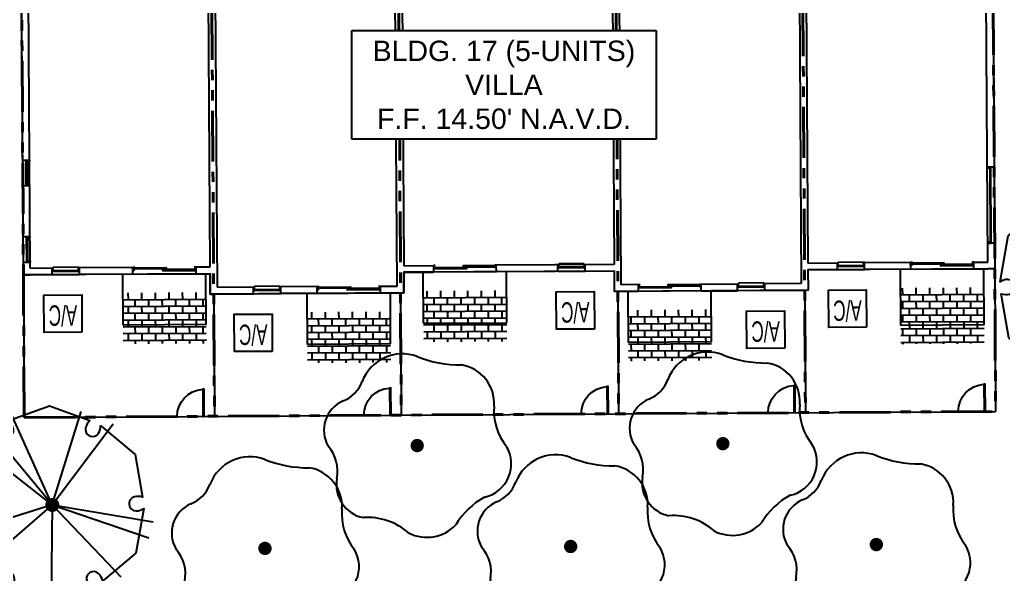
# Model space of a CAD drawing. Header units: feet. Extents: x 919634 to 928945, y 707022 to 708026.
# Drawn here: x 920249.7 to 920346.2, y 707173 to 707227.4 of the extents above; entities that cross this region are included whole.
import ezdxf

# ---------------------------------------------------------------- set-up
doc = ezdxf.new("R2010")
doc.units = ezdxf.units.FT
doc.header["$LTSCALE"] = 20
doc.header["$MEASUREMENT"] = 0
doc.linetypes.add('Site Plan$0$PHANTOM2', pattern=[1.25, 0.625, -0.125, 0.125, -0.125, 0.125, -0.125])
for name, color, linetype in [('-u-site-xref', 7, 'Continuous'), ('LK-TREE-013M', 6, 'Continuous'), ('LK-TREE-025M', 2, 'Continuous'), ('LK-TREE-035M', 123, 'Continuous'), ('LK-TREE-050M', 2, 'Continuous'), ('LK-TREE-TRNK', 32, 'Continuous'), ('LP-TREE', 15, 'Continuous'), ('Site Plan$0$-u-site-bldg ID', 7, 'Continuous'), ('Site Plan$0$-u-site-bldg_interior', 252, 'Continuous'), ('Site Plan$0$-u-site-fence', 4, 'Site Plan$0$FENCELINE1'), ('Site Plan$0$A-DOOR-EXT_WINDOWS', 253, 'Continuous'), ('Site Plan$0$A-HVAC-EXT', 253, 'Continuous'), ('Site Plan$0$SP-LOT PAVERS', 254, 'Continuous')]:
    doc.layers.add(name, color=color, linetype=linetype)
for name, color, linetype, lineweight in [('Site Plan$0$SP-LOT LINES', 252, 'Site Plan$0$PHANTOM2', 40), ('Site Plan$0$SP-SIDEWALK', 2, 'Continuous', 25), ('SP-BUILDING-FOOTPRINT', 1, 'Continuous', 25)]:
    doc.layers.add(name, color=color, linetype=linetype, lineweight=lineweight)
doc.layers.get('-u-site-xref').off()
doc.styles.add('Site Plan$0$ARIAL', font='arial.ttf')
doc.linetypes.add('Site Plan$0$FENCELINE1', pattern='A,0.25,-0.1,[133,ltypeshp.shx,S=0.1,R=0,X=-0.1,Y=0],-0.1,1', length=1.45)
pattern_1 = [(180.3586381331031, (920344.3090069278, 707202.0728001328), (0.004172916914429321, -0.6666536066120625), []), (270.3586381331032, (920344.3090069278, 707202.0728001328), (0.6708265235264912, -0.6624806896976327), [0.6666666666666669, -0.6666666666666669])]

# ---------------------------------------------------------------- blocks, each defined once
blk = doc.blocks.new('Site Plan$0$A$C05C92244')
at = {"layer": 'Site Plan$0$A-DOOR-EXT_WINDOWS'}
blk.add_lwpolyline([(32.00389335552609, 32.04769828175449), (32.00389335552609, 0.04381521808500111), (30.40369920234298, 0.04381521808500111), (30.40369920234298, 32.04769828175449)], close=True, dxfattribs=at)
blk.add_arc((32.07979910527501, 32.07980389018303), 32.07980487913881, 180.0573418751565, 267.0050566959838, dxfattribs=at)
blk = doc.blocks.new('Site Plan')
at = {"layer": 'Site Plan$0$SP-LOT PAVERS', "extrusion": (-1.012727550993414e-05, 0.001616752370592864, 0.9999986930037512)}
h = blk.add_hatch(dxfattribs=at)
h.set_pattern_fill('AR-B816', color=256, scale=0.08333333333333336, angle=-179.6413618668968)
h.set_pattern_definition(pattern_1)
h.paths.add_polyline_path([(920259.8419524663, 707196.5439782983), (920268.0084587513, 707196.5950971955), (920267.9771618788, 707201.594998534), (920259.8106552144, 707201.543880423)])
h = blk.add_hatch(dxfattribs=at)
h.set_pattern_fill('AR-B816', color=256, scale=0.08333333333333336, angle=-179.6413618668968)
h.set_pattern_definition(pattern_1)
h.paths.add_polyline_path([(920289.3413773144, 707196.728639751), (920297.5078771512, 707196.7797466451), (920297.4765871809, 707201.7796501209), (920289.3100804999, 707201.728531889)])
h = blk.add_hatch(dxfattribs=at)
h.set_pattern_fill('AR-B816', color=256, scale=0.08333333333333336, angle=-179.6413618668968)
h.set_pattern_definition(pattern_1)
h.paths.add_polyline_path([(920336.1769272325, 707196.5217977978), (920344.3434329656, 707196.572916585), (920344.3090069278, 707202.0728001328), (920336.1425002571, 707202.0216802624)])
h = blk.add_hatch(dxfattribs=at)
h.set_pattern_fill('AR-B816', color=256, scale=0.08333333333333336, angle=-179.6413618668968)
h.set_pattern_definition(pattern_1)
h.paths.add_polyline_path([(920277.9374502552, 707194.6572079748), (920286.1039565399, 707194.708326872), (920286.0726596939, 707199.7082239767), (920277.9061530199, 707199.6571074134)])
h = blk.add_hatch(dxfattribs=at)
h.set_pattern_fill('AR-B816', color=256, scale=0.08333333333333336, angle=-179.6413618668968)
h.set_pattern_definition(pattern_1)
h.paths.add_polyline_path([(920309.4368402997, 707194.8543783432), (920317.6033465846, 707194.9054972406), (920317.5720497284, 707199.905396014), (920309.4055430541, 707199.8542794512)])
at = {"layer": 'Site Plan$0$-u-site-bldg_interior', "extrusion": (-1.012727550993415e-05, 0.001616752370592864, 0.9999986930037513)}
for p, q in [((920268.3896936193, 707203.1736514413, 0.1134405822336106), (920268.1205411886, 707246.1727518478, 0.04391886807261804)), ((920345.1200808947, 707246.4880642147, 0.0441888819616559), (920345.3923630144, 707202.9889727558, 0.1145189905935107)), ((920326.795454584, 707245.0400038189, 0.04634446131728723), (920327.0552179763, 707203.5408720626, 0.1134409993523815)), ((920250.0608934441, 707202.3922436517, 0.1145183057292992), (920249.8079110183, 707242.80806568, 0.04917328222720559)), ((920250.7233729383, 707203.0630691743, 0.1134404546790688), (920250.4829092297, 707241.4789331688, 0.05132899907581252)), ((920287.1488609172, 707241.7084268152, 0.05132929087392184), (920287.3893245223, 707203.2925793915, 0.113440719685036)), ((920307.8151227233, 707241.8377870705, 0.05132944030161404), (920308.0555863283, 707203.4219396467, 0.1134408691131047)), ((920268.8409209359, 707237.5937533717, 0.05779629781796854), (920269.0688658039, 707201.1778672314, 0.1166741534761276)), ((920286.7351863774, 707201.2884477617, 0.1166742838375701), (920286.5072414199, 707237.7043355249, 0.05779642555470435)), ((920308.7347625549, 707201.4261538845, 0.1166744429063871), (920308.5068177561, 707237.8420416489, 0.05779658462314607)), ((920326.1731382402, 707237.9526238021, 0.05779671235969366), (920326.4010831082, 707201.5367376617, 0.1166745680180409)), ((920344.721538546, 707203.6514525925, 0.1134411297142005), (920344.5201955583, 707235.8174787124, 0.06143452370386071)), ((920249.9904681853, 707213.6428296526, 0.09632815715127045), (920250.6571146179, 707213.6470025192, 0.09632816197147277)), ((920250.3397232047, 707211.1449701024, 0.1003701197851717), (920250.3240748072, 707213.6449178599, 0.09632815956342079)), ((920345.3298684963, 707212.9717860663, 0.0983792350252481), (920344.6632220637, 707212.9676131997, 0.09837923020504576)), ((920345.0429863128, 707205.5051216789, 0.1104480928128859), (920344.9962618743, 707212.969697859, 0.09837923261309776)), ((920250.0061075037, 707211.1431861952, 0.100369625302585), (920250.6727628885, 707211.1470547608, 0.1003701221932227)), ((920250.0374188136, 707206.142985023, 0.10845404006577), (920250.7040652463, 707206.1471578896, 0.1084540448859723)), ((920250.3866738331, 707203.6451254727, 0.1124960026996712), (920250.3710254356, 707206.1450732303, 0.1084540424779203)), ((920345.3765982038, 707205.5075142761, 0.1104476031547037), (920344.709946629, 707205.5030370204, 0.1104480904048348)), ((920250.053058132, 707203.6433415655, 0.1124955082170846), (920250.7197135169, 707203.6472101313, 0.1124960051077223)), ((920290.3887441253, 707203.3946890846, 0.1133060093692901), (920290.3913774607, 707202.9739942256, 0.1139861963373993)), ((920296.3886265852, 707203.4322452878, 0.1133060527515779), (920296.3912599203, 707203.0115504287, 0.1139862397198754)), ((920308.0555863283, 707203.4219396467, 0.1134408691131047), (920296.4724798992, 707203.34943531, 0.1134407853611877)), ((920296.4766528049, 707202.6827825744, 0.114518641420635), (920296.4724798992, 707203.34943531, 0.1134407853611877)), ((920302.5181972962, 707202.720598405, 0.1145193224838039), (920302.514024389, 707203.3872513404, 0.1134414661011856)), ((920305.0967855013, 707203.4867529471, 0.1133067527998843), (920302.5968344765, 707203.4711045291, 0.1133067347241193)), ((920302.5994678115, 707203.0504096701, 0.1139869216920403), (920302.5968344763, 707203.4711045462, 0.113306734696263)), ((920305.0994188368, 707203.0660580881, 0.1139869397679936), (920305.0967855016, 707203.486752942, 0.1133067528081659)), ((920305.1848117417, 707202.7372870254, 0.1145193466562415), (920305.1806388124, 707203.4039435015, 0.1134414845491476)), ((920327.0552179763, 707203.5408720626, 0.1134409993523815), (920329.9442198393, 707203.5589552723, 0.113441656509024)), ((920329.9483927498, 707202.8923018607, 0.1145195136616439), (920329.9442198437, 707203.558954596, 0.1134416576023849)), ((920330.0270299314, 707203.6428078018, 0.1133069261976505), (920332.6103126571, 707203.6589778337, 0.1133069448763243)), ((920330.0296632665, 707203.2221129426, 0.1139871131661362), (920330.0270299314, 707203.6428078018, 0.1133069261976505)), ((920332.5296142913, 707203.2377613604, 0.1139871312424664), (920332.5269809563, 707203.6584562197, 0.1133069442737925)), ((920337.1383537814, 707203.6039863923, 0.1134410738045644), (920332.6108342703, 707203.5756462415, 0.1134416768839669)), ((920332.6150071765, 707202.9089935063, 0.1145195329430378), (920332.6108342703, 707203.5756462415, 0.1134416768839669)), ((920337.1425266875, 707202.9373336567, 0.1145189298640117), (920337.1383537814, 707203.6039863923, 0.1134410738045644)), ((920337.2211638687, 707203.687839598, 0.11330634239983), (920337.2237972039, 707203.2671447386, 0.1139865293686921)), ((920343.2210463285, 707203.7253958011, 0.1133063857821179), (920343.2236796636, 707203.3047009417, 0.11398657275098)), ((920343.3048996467, 707203.6425851558, 0.1134411194711604), (920344.721538546, 707203.6514525925, 0.1134411297142005)), ((920343.3048996431, 707203.642585823, 0.1134411183924805), (920343.3090725488, 707202.9759330878, 0.1145189744513631)), ((920250.0608934441, 707202.3922436517, 0.1145183057292992), (920250.7275458702, 707202.3964165557, 0.1145183105495449)), ((920250.7233729383, 707203.0630691743, 0.1134404546790688), (920252.8899910487, 707203.0766312153, 0.1134404701559186)), ((920252.8941639548, 707202.4099784796, 0.1145183262155541), (920250.7275458702, 707202.3964165557, 0.1145183105495449)), ((920252.8941639548, 707202.4099784796, 0.1145183262155541), (920252.8899910487, 707203.0766312153, 0.1134404701559186)), ((920252.8921027709, 707202.7392679477, 0.1139859251173263), (920252.975434471, 707202.7397895618, 0.1139859257194816)), ((920252.8941639548, 707202.4099784796, 0.1145183262155541), (920255.5607783819, 707202.4266701256, 0.1145183454963827)), ((920252.9728011363, 707203.1604844207, 0.1133057387515606), (920255.4727521617, 707203.1761328386, 0.1133057568277021)), ((920252.975434471, 707202.7397895618, 0.1139859257194816), (920252.9728011363, 707203.1604844207, 0.1133057387515606)), ((920252.9748549886, 707202.8323662776, 0.1138362460306654), (920255.4748060137, 707202.8480146956, 0.1138362641066187)), ((920252.975434471, 707202.7397895618, 0.1139859257194816), (920255.4753854967, 707202.7554379797, 0.1139859437956231)), ((920255.4753854967, 707202.7554379797, 0.1139859437956231), (920255.4727521617, 707203.1761328386, 0.1133057568277021)), ((920255.4753854967, 707202.7554379797, 0.1139859437956231), (920255.5587171979, 707202.7559595937, 0.1139859443981549)), ((920260.8065087511, 707203.1261845768, 0.1134405273968189), (920255.5566054756, 707203.0933228611, 0.1134404894369354)), ((920255.560778383, 707202.4266698909, 0.1145183458758311), (920255.5566054756, 707203.0933228611, 0.1134404894369354)), ((920260.810681657, 707202.4595318416, 0.1145183834558897), (920260.8065087511, 707203.1261845768, 0.1134405273968189)), ((920260.808620473, 707202.7888213099, 0.1139859823572855), (920260.8919521738, 707202.7893429237, 0.1139859829600055)), ((920260.810681657, 707202.4595318416, 0.1145183834558897), (920266.9772275185, 707202.4981312725, 0.1145184280432411)), ((920260.810681657, 707202.4595318416, 0.1145183834558897), (920266.9772275185, 707202.4981312725, 0.1145184280432411)), ((920260.8893188385, 707203.2100377828, 0.113305795991708), (920260.8919521738, 707202.7893429237, 0.1139859829600055)), ((920266.8892012984, 707203.2475939859, 0.1133058393741841), (920266.8918346338, 707202.8268991269, 0.1139860263422933)), ((920266.8918346338, 707202.8268991269, 0.1139860263422933), (920266.9751663345, 707202.8274207406, 0.1139860269450133)), ((920266.9730546164, 707203.1647833408, 0.1134405730626619), (920268.3896936193, 707203.1736514413, 0.1134405822336106)), ((920266.9730546125, 707203.1647840078, 0.1134405719841703), (920266.9772275185, 707202.4981312725, 0.1145184280432411)), ((920266.9772275224, 707202.4981306049, 0.1145184291226738), (920268.39386642, 707202.506998659, 0.1145184383675916)), ((920268.39386642, 707202.506998659, 0.1145184383675916), (920268.4063851411, 707200.5070399613, 0.117752007340027)), ((920287.3893245223, 707203.2925793915, 0.113440719685036), (920290.3059340377, 707203.3108358791, 0.1134407407736481)), ((920287.3934974282, 707202.625926656, 0.1145185757446715), (920290.3101069435, 707202.6441831435, 0.1145185968332836)), ((920287.4060182397, 707200.6259640879, 0.1177521509955244), (920287.3957373893, 707202.6259406769, 0.1145185757608676)), ((920290.3059340377, 707203.3108358791, 0.1134407407736481), (920290.3101069435, 707202.6441831435, 0.1145185968332836)), ((920290.3913774607, 707202.9739942256, 0.1139861963373993), (920290.3080457592, 707202.9734726116, 0.1139861957350558)), ((920296.4766528049, 707202.6827825744, 0.114518641420635), (920290.3101069435, 707202.6441831435, 0.1145185968332836)), ((920296.4766528049, 707202.6827825744, 0.114518641420635), (920290.3101069435, 707202.6441831435, 0.1145185968332836)), ((920296.4745916211, 707203.0120720426, 0.1139862403224072), (920296.3912599203, 707203.0115504287, 0.1139862397198754)), ((920308.0597592343, 707202.7552869112, 0.1145187251725519), (920296.4766528049, 707202.6827825744, 0.114518641420635)), ((920302.5994678115, 707203.0504096701, 0.1139869216920403), (920302.516136111, 707203.0498880562, 0.1139869210895086)), ((920305.184811722, 707202.7372902338, 0.1145193414689413), (920302.5181972946, 707202.720598588, 0.1145193221879246)), ((920305.0988393539, 707203.158634804, 0.1138372600789891), (920302.5988883284, 707203.142986386, 0.1138372420030359)), ((920305.0994188368, 707203.0660580881, 0.1139869397679936), (920302.5994678115, 707203.0504096701, 0.1139869216920403)), ((920305.182750538, 707203.0665797024, 0.1139869403699607), (920305.0994188368, 707203.0660580881, 0.1139869397679936)), ((920308.0722768869, 707200.7553282067, 0.1177522941451678), (920308.0597581657, 707202.7552869045, 0.1145187251725442)), ((920327.0593909156, 707202.8742140264, 0.114518863981979), (920327.0719096552, 707200.8742523312, 0.1177524378006628)), ((920329.9463315653, 707203.2215913289, 0.1139871125634162), (920330.0296632665, 707203.2221129426, 0.1139871131661362)), ((920329.9483927498, 707202.8923018607, 0.1145195136616439), (920332.6150071765, 707202.9089935063, 0.1145195329430378)), ((920330.0290837833, 707203.3146896586, 0.1138374334769435), (920332.5290348082, 707203.3303380767, 0.1138374515527091)), ((920330.0296632665, 707203.2221129426, 0.1139871131661362), (920332.5296142913, 707203.2377613604, 0.1139871312424664)), ((920332.5296142913, 707203.2377613604, 0.1139871312424664), (920332.6129459923, 707203.2382829747, 0.1139871318444335)), ((920337.1425266875, 707202.9373336567, 0.1145189298640117), (920332.6150071765, 707202.9089935063, 0.1145195329430378)), ((920337.1404655032, 707203.2666231246, 0.1139865287661604), (920337.2237972039, 707203.2671447386, 0.1139865293686921)), ((920337.1425266875, 707202.9373336567, 0.1145189298640117), (920343.3090725488, 707202.9759330878, 0.1145189744513631)), ((920337.1425266875, 707202.9373336567, 0.1145189298640117), (920343.3090725488, 707202.9759330878, 0.1145189744513631)), ((920343.2236796636, 707203.3047009417, 0.11398657275098), (920343.3070113645, 707203.305222556, 0.1139865733529471)), ((920343.309072553, 707202.9759324205, 0.1145189755302312), (920344.7257114687, 707202.9847998575, 0.1145189857730832)), ((920345.3923630144, 707202.9889727558, 0.1145189905935107), (920344.7257114687, 707202.9847998575, 0.1145189857730832)), ((920310.4013965587, 707201.4365861631, 0.1166744549570225), (920308.7347625549, 707201.4261538845, 0.1166744429063871)), ((920310.4013965587, 707201.4365861631, 0.1166744549570225), (920310.4055694649, 707200.7699334279, 0.1177523110159051)), ((920310.4842066446, 707201.5204396961, 0.1165397230230178), (920310.4868399777, 707201.0997451767, 0.1172199094420939)), ((920316.4840891018, 707201.557996239, 0.1165397658560843), (920316.4867224374, 707201.1373013799, 0.1172199528243818)), ((920316.567942416, 707201.4751862613, 0.1166744984655058), (920320.1512017119, 707201.4976156363, 0.1166745243745327)), ((920316.5721153221, 707200.8085335088, 0.117752354552433), (920316.567942416, 707201.4751862613, 0.1166744984655058)), ((920320.1553746192, 707200.8309627001, 0.1177523807584685), (920320.1512017119, 707201.4976156363, 0.1166745243745327)), ((920322.733962824, 707201.5971172431, 0.1165398110732314), (920320.2340117996, 707201.5814688251, 0.1165397929972781)), ((920320.2366451345, 707201.1607739658, 0.117219979965952), (920320.2340117991, 707201.581468842, 0.1165397929699864)), ((920322.7365961596, 707201.176422384, 0.1172199980415289), (920322.7339628242, 707201.597117238, 0.116539811081513)), ((920326.4010831082, 707201.5367376617, 0.1166745680180409), (920322.8178161351, 707201.5143077972, 0.1166745428228711)), ((920322.8219890648, 707200.8476513211, 0.1177524049301533), (920322.8178161351, 707201.5143077972, 0.1166745428228711)), ((920268.4063851411, 707200.5070399613, 0.117752007340027), (920268.7397141323, 707200.5091264308, 0.1177520097499817)), ((920268.7397141323, 707200.5091264308, 0.1177520097499817), (920272.6562978977, 707200.5336434289, 0.117752036158137)), ((920269.0688658039, 707201.1778672314, 0.1166741534761276), (920272.6521251025, 707201.2002961651, 0.1166741800986905)), ((920272.6562980319, 707200.533639689, 0.1177520422059727), (920272.6521251025, 707201.2002961651, 0.1166741800986905)), ((920272.6542368274, 707200.8629323659, 0.11721963591988), (920272.7375685285, 707200.8634539795, 0.1172196365227882)), ((920272.6562980121, 707200.5336428977, 0.1177520370181078), (920275.3229124384, 707200.5503345437, 0.1177520562989364)), ((920272.7349351933, 707201.2841488388, 0.1165394495541143), (920275.2348862184, 707201.2997972568, 0.1165394676300676)), ((920272.7375685285, 707200.8634539795, 0.1172196365227882), (920272.7349351936, 707201.2841488336, 0.1165394495625841)), ((920272.7369890453, 707200.9560306957, 0.1170699568332191), (920275.2369400703, 707200.9716791137, 0.1170699749091724)), ((920272.7375685285, 707200.8634539795, 0.1172196365227882), (920275.2375195533, 707200.8791023975, 0.1172196545987415)), ((920275.2375195533, 707200.8791023975, 0.1172196545987415), (920275.2348862182, 707201.2997972736, 0.1165394676029641)), ((920275.2375195533, 707200.8791023975, 0.1172196545987415), (920275.3208512544, 707200.8796240118, 0.1172196552007086)), ((920278.9020065082, 707201.2394167191, 0.1166742261212798), (920275.3187395324, 707201.2169872955, 0.1166742002129503)), ((920275.3229124396, 707200.5503343601, 0.1177520565957569), (920275.3187395324, 707201.2169872955, 0.1166742002129503)), ((920278.9061794139, 707200.5727639666, 0.1177520822080187), (920275.3229124396, 707200.5503343601, 0.1177520565957569)), ((920278.9061794139, 707200.5727639666, 0.1177520822080187), (920278.9020065082, 707201.2394167191, 0.1166742261212798)), ((920278.9041182296, 707200.9020534516, 0.1172196810824993), (920278.9874499307, 707200.9025750657, 0.1172196816848428)), ((920278.9061794142, 707200.5727639835, 0.1177520821807271), (920285.0727252752, 707200.6113634149, 0.1177521267675138)), ((920278.9061794142, 707200.5727639835, 0.1177520821807271), (920285.0727252752, 707200.6113634149, 0.1177521267675138)), ((920278.9848165956, 707201.3232699247, 0.1165394947167336), (920278.9874499307, 707200.9025750657, 0.1172196816848428)), ((920284.9846990575, 707201.3608257883, 0.1165395386480546), (920284.9873323905, 707200.9401312687, 0.1172197250673189)), ((920284.9873323905, 707200.9401312687, 0.1172197250673189), (920285.0706640914, 707200.9406528827, 0.1172197256698507)), ((920285.0685523734, 707201.2780154829, 0.1166742717873111), (920286.7351863774, 707201.2884477617, 0.1166742838375701)), ((920285.0685523734, 707201.2780154829, 0.1166742717873111), (920285.0727252795, 707200.6113627476, 0.1177521278463819)), ((920285.0727252795, 707200.6113627476, 0.1177521278463819), (920287.0726860992, 707200.623881482, 0.1177521423071445)), ((920287.0726914363, 707200.6238776321, 0.1177521485855854), (920287.4060182397, 707200.6259640879, 0.1177521509955244)), ((920308.4056036731, 707200.7574146619, 0.1177522965558594), (920308.0722768697, 707200.7553282066, 0.1177522941451677)), ((920310.4055694649, 707200.7699334279, 0.1177523110159051), (920308.4056086448, 707200.7574146934, 0.1177522965553307)), ((920310.4868399777, 707201.0997451767, 0.1172199094420939), (920310.4035082762, 707201.0992235625, 0.1172199088401268)), ((920316.572115322, 707200.8085335256, 0.1177523545253295), (920310.4055694604, 707200.7699340947, 0.1177523099377899)), ((920316.572115322, 707200.8085335256, 0.1177523545253295), (920310.4055694604, 707200.7699340947, 0.1177523099377899)), ((920316.5700541381, 707201.1378229938, 0.1172199534269135), (920316.4867224374, 707201.1373013799, 0.1172199528243818)), ((920316.5721153221, 707200.8085335088, 0.117752354552433), (920320.1553746192, 707200.8309627001, 0.1177523807584685)), ((920320.2366451345, 707201.1607739658, 0.117219979965952), (920320.153313434, 707201.1602523518, 0.1172199793634203)), ((920322.8219890447, 707200.8476545297, 0.1177523997422884), (920320.1553746177, 707200.8309628844, 0.1177523804605187)), ((920322.7360166765, 707201.2689990998, 0.1170703183523362), (920320.2360656514, 707201.2533506814, 0.1170703002771358)), ((920322.7365961596, 707201.176422384, 0.1172199980415289), (920320.2366451345, 707201.1607739658, 0.117219979965952)), ((920322.8199278602, 707201.1769439976, 0.1172199986444371), (920322.7365961596, 707201.176422384, 0.1172199980415289)), ((920326.7385806122, 707200.8721697447, 0.1177524291123054), (920322.8219891513, 707200.8476550623, 0.1177523988823192)), ((920327.0719096552, 707200.8742523312, 0.1177524378006628), (920326.7385806122, 707200.8721697447, 0.1177524291123054))]:
    blk.add_line(p, q, dxfattribs=at)
at = {"layer": 'Site Plan$0$-u-site-bldg_interior', "ltscale": 0.25, "extrusion": (-1.012727550993415e-05, 0.001616752370592864, 0.9999986930037513)}
for p, q in [((920260.810681657, 707202.4595318416, 0.1145183834558897), (920255.560778383, 707202.4266698909, 0.1145183458758311)), ((920329.9483927683, 707202.8922988976, 0.1145195184523679), (920327.0593909156, 707202.8742140264, 0.114518863981979)), ((920285.0727253039, 707200.6113588645, 0.1177521341247844), (920287.0726883394, 707200.6238776124, 0.1177521485859395)), ((920310.4055694888, 707200.7699295444, 0.1177523172948723), (920308.4056064534, 707200.7574107965, 0.117752302833529))]:
    blk.add_line(p, q, dxfattribs=at)
at = {"layer": 'Site Plan$0$-u-site-bldg_interior', "extrusion": (-1.012727550993415e-05, 0.001616752370592864, 0.9999986930037513)}
for points, elevation in [([(920250.3240285917, 707212.7355403592), (920250.6570682809, 707212.7376250201), (920250.6575898955, 707212.6542933197), (920250.3245502067, 707212.652208658)], 1134.166036400222), ([(920250.4317322527, 707210.3195005191), (920250.3391554158, 707210.3189210349), (920250.3245502067, 707212.652208658), (920250.4171270436, 707212.6527881429)], 1134.166036400222), ([(920344.996215675, 707212.0603194744), (920344.6631759861, 707212.0582348129), (920344.6636976008, 707211.9749031124), (920344.9967372899, 707211.9769877738)], 1134.166036400222), ([(920344.9498417841, 707204.6784857552), (920345.0424186211, 707204.6790652395), (920344.9967372899, 707211.9769877738), (920344.9041604529, 707211.9764082892)], 1134.166036400222), ([(920250.6716134639, 707210.2376675932), (920250.339677027, 707210.2355898378), (920250.3391554158, 707210.3189210349), (920250.6710918527, 707210.3209987907)], 1134.166036400222), ([(920250.3709793432, 707205.2356859273), (920250.7040190321, 707205.2377705885), (920250.7045406464, 707205.1544388875), (920250.3715009575, 707205.1523542268)], 1134.166036400222), ([(920250.4786830039, 707202.8196460878), (920250.386106167, 707202.8190666037), (920250.3715009575, 707205.1523542268), (920250.4640777945, 707205.1529337111)], 1134.166036400222), ([(920344.7110037957, 707204.5936562868), (920345.0429402328, 707204.5957340427), (920345.0424186211, 707204.6790652395), (920344.7104821842, 707204.6769874837)], 1134.166036400222), ([(920250.718564215, 707202.7378131616), (920250.3866277782, 707202.7357354062), (920250.386106167, 707202.8190666037), (920250.7180426039, 707202.8211443585)], 1134.166036400222), ([(920337.2219255117, 707202.6494146272), (920340.3913002558, 707202.669253322), (920340.3920826778, 707202.5442557713), (920337.2227079341, 707202.5244170757)], 1134.166036400222), ([(920343.2228512003, 707202.5203074784), (920340.0590166815, 707202.500503462), (920340.0597991034, 707202.3755059107), (920343.2236336222, 707202.3953099268)], 1134.166036400222), ([(920260.890080486, 707202.1716121876), (920264.0594552292, 707202.1914508822), (920264.0602376513, 707202.0664533315), (920260.8908629082, 707202.0466146368)], 1134.166036400222), ([(920266.8910061744, 707202.0425050388), (920263.7271716552, 707202.0227010226), (920263.727954077, 707201.8977034714), (920266.8917885965, 707201.9175074872)], 1134.166036400222), ([(920290.390549, 707202.1896003295), (920293.5543835185, 707202.2094043451), (920293.5551659407, 707202.0844067939), (920290.3913314225, 707202.0646027785)], 1134.166036400222), ([(920296.3893882304, 707202.3938199835), (920293.2200134863, 707202.3739812884), (920293.2207959081, 707202.2489837374), (920296.3901706524, 707202.2688224319)], 1134.166036400223), ([(920316.484850779, 707200.519568485), (920313.3154760357, 707200.4997297905), (920313.3162584576, 707200.3747322389), (920316.4856332012, 707200.3945709334)], 1134.166036400223), ([(920278.9855782745, 707200.2848418639), (920282.1549530177, 707200.3046805586), (920282.15573544, 707200.1796830078), (920278.9863606967, 707200.1598443124)], 1134.166036400221), ([(920284.9865039631, 707200.1557347147), (920281.8226694437, 707200.1359306986), (920281.8234518658, 707200.0109331474), (920284.987286385, 707200.0307371631)], 1134.166036400222), ([(920310.4860115491, 707200.315348831), (920313.6498460673, 707200.3351528466), (920313.6506284897, 707200.210155296), (920310.4867939709, 707200.1903512802)], 1134.166036400222)]:
    blk.add_lwpolyline(points, close=True, dxfattribs=dict(at, elevation=elevation))
at = {"layer": 'Site Plan$0$-u-site-fence', "ltscale": 0.15, "extrusion": (-1.012727550993415e-05, 0.001616752370592864, 0.9999986930037513)}
for p, q in [((920250.0608966018, 707202.3922338948, 0.114518321535718), (920250.1485275943, 707188.392531804, 0.1371532901256859)), ((920345.3923632432, 707202.9889602395, 0.1145190108320548), (920345.4799942357, 707188.989258148, 0.1371539794229193)), ((920268.7397170143, 707200.5091263809, 0.117752009859922), (920268.8148293422, 707188.5093739798, 0.1371534240417974)), ((920268.7397170143, 707200.5091263809, 0.117752009859922), (920268.8148293396, 707188.5093743613, 0.1371534234250056)), ((920287.0726880465, 707200.6238776796, 0.1177521484745121), (920287.1478003488, 707188.6241293501, 0.1371535560732593)), ((920287.0726914357, 707200.6238777008, 0.1177521484745366), (920287.1478037377, 707188.624129428, 0.1371535559816214)), ((920308.4056107323, 707200.7574146385, 0.1177522966652654), (920308.4807230623, 707188.7576619126, 0.1371537113722702)), ((920326.7385801756, 707200.8721659268, 0.1177524352804086), (920326.8136924838, 707188.8724166228, 0.1371538444549206)), ((920326.7385801756, 707200.8721659268, 0.1177524352804086), (920326.8136924838, 707188.8724166227, 0.1371538444551088)), ((920250.1485275944, 707188.3925318043, 0.137153290125525), (920345.4799942357, 707188.989258148, 0.1371539794229193))]:
    blk.add_line(p, q, dxfattribs=at)
at = {"layer": 'Site Plan$0$A-HVAC-EXT', "extrusion": (-1.012727550993415e-05, 0.001616752370592864, 0.9999986930037513)}
for points, elevation in [([(920306.0952211098, 707196.1668173559), (920302.3835393349, 707196.1435840916), (920302.3605882921, 707199.8101789282), (920306.0722700671, 707199.8334121925)], 1134.166036400222), ([(920332.806459015, 707196.3337398358), (920329.0947772405, 707196.3105065709), (920329.0718261978, 707199.9771014071), (920332.7835079721, 707200.0003346715)], 1134.166036400222), ([(920255.8079360649, 707195.856334628), (920252.0962542905, 707195.8331013633), (920252.0733032475, 707199.4996961999), (920255.7849850218, 707199.5229294646)], 1134.166036400222), ([(920274.4867834031, 707193.9689281393), (920270.7751016283, 707193.9456948746), (920270.752150585, 707197.6122897113), (920274.4638323601, 707197.6355229756)], 1134.166036400222), ([(920324.7740431451, 707194.283697731), (920321.0623613702, 707194.2604644666), (920321.0394103271, 707197.9270593033), (920324.751092102, 707197.9502925676)], 1134.166036400223)]:
    blk.add_lwpolyline(points, close=True, dxfattribs=dict(at, elevation=elevation))
at = {"layer": 'Site Plan$0$SP-LOT LINES', "ltscale": 0.4, "extrusion": (-1.012727550993415e-05, 0.001616752370592864, 0.9999986930037513)}
for p, q in [((920307.9173838508, 707278.7557808768, -0.008356856085463148), (920308.480726161, 707188.757661607, 0.1371537118973802)), ((920326.2503532708, 707278.8705359133, -0.00835608801919063), (920326.8136955805, 707188.8724166433, 0.1371544799640292)), ((920344.9166550224, 707278.9873774388, -0.008355953051879087), (920345.4799973326, 707188.989258169, 0.1371546149311524)), ((920250.1485275945, 707188.3925318042, 0.137153290125495), (920249.5851852848, 707278.3906510741, -0.008357277857724818)), ((920268.2514901332, 707278.5074926201, -0.008356507381113768), (920268.8148324431, 707188.5093733501, 0.137154060602106)), ((920286.5844645309, 707278.6222476865, -0.00835637482393331), (920287.1478068412, 707188.6241284168, 0.13715419315891)), ((920250.1485275945, 707188.3925318052, 0.1371539256347721), (920345.4799973326, 707188.989258169, 0.1371546149311524))]:
    blk.add_line(p, q, dxfattribs=at)
at = {"layer": 'Site Plan$0$SP-SIDEWALK', "extrusion": (-1.012727550993415e-05, 0.001616752370592864, 0.9999986930037513)}
for p, q in [((920259.8419984168, 707197.4533769616, 0.1226022966690128), (920259.8107012474, 707202.4532724745, 0.1145183762253202)), ((920268.008504702, 707197.504495792, 0.1226023546380677), (920267.9772079109, 707202.5043907347, 0.1145184351198478)), ((920289.3414232663, 707197.638038173, 0.1226024940209214), (920289.3101265336, 707202.6379237765, 0.1145185896025258)), ((920297.5079231038, 707197.6891450004, 0.1226025713305031), (920297.4766332149, 707202.6890419415, 0.1145186486512045)), ((920336.1769731786, 707197.4311964902, 0.1234112233766551), (920336.142546277, 707202.9310742895, 0.1145189226336304)), ((920344.3434789119, 707197.4823152106, 0.1234112815177376), (920344.3090529587, 707202.982192455, 0.1145189816817444)), ((920277.9374961735, 707195.566609104, 0.1258359953932856), (920277.906199004, 707200.5665046164, 0.1177520749503458)), ((920286.1040024589, 707195.6177279344, 0.1258360533623404), (920286.0727056676, 707200.6176228767, 0.1177521338448734)), ((920309.4368862201, 707195.7637792147, 0.1258362231511013), (920309.4055890505, 707200.7636747275, 0.1177523027074086)), ((920317.6033925053, 707195.8148980454, 0.1258362811195915), (920317.5720957139, 707200.8147929878, 0.1177523616019363)), ((920289.3414232663, 707197.638038173, 0.1226024940209214), (920297.5079231038, 707197.6891450004, 0.1226025713305031)), ((920268.008504702, 707197.504495792, 0.1226023546380677), (920259.8419984168, 707197.4533769616, 0.1226022966690128)), ((920344.3434789119, 707197.4823152106, 0.1234112815177376), (920336.1769731786, 707197.4311964902, 0.1234112233766551)), ((920286.1040024589, 707195.6177279344, 0.1258360533623404), (920277.9374961735, 707195.566609104, 0.1258359953932856)), ((920317.6033925053, 707195.8148980454, 0.1258362811195915), (920309.4368862201, 707195.7637792147, 0.1258362231511013))]:
    blk.add_line(p, q, dxfattribs=at)
at = {"layer": 'Site Plan$0$-u-site-fence', "ltscale": 0.01, "extrusion": (-1.012727550993413e-05, 0.001616752370592864, 0.9999986930037513), "xscale": -0.08333333333333336, "yscale": 0.0833333333333334, "zscale": 0.08333333333333337, "rotation": 180.3586381544089}
for p in [(920265.1311388502, 707190.2484024209, 1134.16603640022), (920283.4641134008, 707190.3631331279, 1134.166036400221), (920304.7970252278, 707190.4966607835, 1134.166036400221), (920323.1300043176, 707190.6114130621, 1134.166036400221), (920341.7963086229, 707190.727483031, 1134.16603640022)]:
    blk.add_blockref('Site Plan$0$A$C05C92244', p, dxfattribs=at)
at = {"layer": 'Site Plan$0$A-HVAC-EXT', "extrusion": (-1.012727550993415e-05, 0.001616752370592864, 0.9999986930037513), "style": 'Site Plan$0$ARIAL', "width": 0.6}
for p in [(920305.6204688313, 707198.8125595314, 1134.166036400222), (920332.3317067365, 707198.9794820108, 1134.166036400222), (920255.3331837862, 707198.5020768032, 1134.166036400223), (920274.0120311242, 707196.6146703148, 1134.166036400222), (920324.2992908662, 707196.9294399066, 1134.166036400222)]:
    blk.add_text('A/C', height=2.000000000000001, rotation=180.3586381347147, dxfattribs=at).set_placement(p)
at = {"layer": 'Site Plan$0$-u-site-bldg ID', "insert": (920297.223539652, 707225.3808915165), "char_height": 2, "width": 27.88032614358599, "attachment_point": 2, "style": 'Site Plan$0$ARIAL', "bg_fill": 19, "box_fill_scale": 1.5, "bg_fill_color": 256, "bg_fill_transparency": 0}
blk.add_mtext("BLDG. 17 (5-UNITS)\\PVILLA\\PF.F. 14.50' N.A.V.D.", dxfattribs=at)
blk = doc.blocks.new('TREE-SIMP-005')
at = {"layer": 'LK-TREE-050M'}
for centre, radius, start, end in [((-0.08377323303946582, 0.2740128446012839), 0.2410148314504328, 69.66030257962633, 159.1136661743774), ((0.2415069132607073, 1.096206151856158), 0.643263060235758, 247.9484677748395, 270.591019969107), ((0.2135752346658535, 0.2365424991404055), 0.219177793304975, 356.1089469460936, 80.92588036899413), ((-0.4874905437243342, 0.4274506444509818), 0.1908777990837059, 291.996127445669, 339.2865678889345), ((-0.3442528656520381, 0.08553475810633415), 0.1798612492954901, 113.509049978634, 209.6004086586038), ((0.7466102499786018, 0.1943064552262648), 0.315551059145618, 175.025396269356, 219.3558172424032), ((-0.6576237495174837, -0.1441039940954987), 0.2108728950657779, 348.5773534052316, 41.8886302719907), ((0.3365289680545516, -0.102409677929149), 0.1921463519017287, 283.2700858267119, 30.18650749245099), ((-0.265001679921312, -0.2198436052661314), 0.189005064244361, 169.6436695143773, 258.5100727003751), ((0.5861506970211678, -0.664476605715052), 0.4288702278534303, 119.0130174089601, 149.3178692318655), ((-0.2765590912944447, -0.748742478672515), 0.3446705058437789, 48.53128869969259, 94.3414469668017), ((0.0544451531613106, -0.2900011770143003), 0.2252759235935523, 242.8610345167371, 316.3018933739532)]:
    blk.add_arc(centre, radius, start, end, dxfattribs=at)
at = {"layer": 'LK-TREE-TRNK', "const_width": 0.0375}
blk.add_lwpolyline([(-0.01875000000001137, -7.105427357601002e-15, 1), (0.01874999999998295, -7.105427357601002e-15, 1)], format="xyb", close=True, dxfattribs=at)
blk = doc.blocks.new('TREE-DCID-109')
at = {"layer": 'LK-TREE-013M'}
for q in [(-0.2166500179826585, 0.4823717540616883), (-0.3601145663802754, 0.4331494471145447), (0.517799688297174, -0.1756967119105255), (0.5411972765790551, -0.08973717540862935)]:
    blk.add_line((0, 0), q, dxfattribs=at)
at = {"layer": 'LK-TREE-025M'}
for q in [(0.3255488117082166, 0.4360770788698858), (-0.5380278299170698, -0.1671362488681467), (-0.3928847481928415, -0.3377660838132428)]:
    blk.add_line((0, 0), q, dxfattribs=at)
at = {"layer": 'LK-TREE-035M'}
for q in [(0.1553565035567317, 0.5017498904846036), (-0.4146117905927724, 0.3240326438288861), (-0.007274405883975987, -0.5610814594255942), (0.3672781784027848, -0.3858769121981993)]:
    blk.add_line((0, 0), q, dxfattribs=at)
at = {"layer": 'LK-TREE-050M'}
blk.add_lwpolyline([(0.2584786559970667, 0.4268626303226171), (0.4439277190902544, 0.2703980164522264), (0.4842933250632768, 0.04269808410359133, 0.1271889369582335), (0.4404039055287399, 0.04376765122555071, 0.8753183136220222), (0.4490377769191127, -0.03179279157851056, 0.1490760554437799), (0.4900553474947174, -0.01954737550922658), (0.4472775486362366, -0.25838328219114), (0.2702664257688525, -0.4071908885772473, 0.1271889369582343), (0.2492479883002545, -0.3686467527420234, 0.8753183136220385), (0.1881276610059217, -0.4139041261011158, 0.1490760554437781), (0.2192412876896412, -0.4433036761864813), (-0.008985574262055707, -0.525674968998004), (-0.2263623031024622, -0.4467826430354762, 0.1271889369582332), (-0.2034913210365517, -0.4093080743222117, 0.8753183136220306), (-0.2732455197212289, -0.3790050048772429, 0.1490760554437717), (-0.2831494636131424, -0.4206499710318923), (-0.4685985267063302, -0.2641853571615016), (-0.5089641326793526, -0.03648542481286654, 0.1271889369582335), (-0.4650747131448156, -0.03755499193482592, 0.8753183136220322), (-0.4737085845351885, 0.03800545086923535, 0.1490760554437723), (-0.5147261551107931, 0.02576003479995137), (-0.4719483562523124, 0.2645959414818648), (-0.2949372333849283, 0.4134035478679721, 0.1271889369582334), (-0.2739187959163303, 0.3748594120327482, 0.8753183136220326), (-0.2127984686219975, 0.4201167853918406, 0.1490760554437743), (-0.243912095305717, 0.449516335477206), (-0.01568523335402006, 0.5318876282887288), (0.2016914954863864, 0.452995302326201, 0.1271889369582338), (0.1788205134204759, 0.4155207336129365, 0.8753183136220314), (0.2485747121051531, 0.3852176641679677, 0.1490760554437729)], format="xyb", close=True, dxfattribs=at)
at = {"layer": 'LK-TREE-TRNK', "const_width": 0.03749999999999999}
blk.add_lwpolyline([(-0.01875000000001137, 0, 1), (0.01875000000001137, 0, 1)], format="xyb", close=True, dxfattribs=at)
blk = doc.blocks.new('TREE-SIMP-027')
at = {"layer": 'LK-TREE-050M'}
blk.add_lwpolyline([(0.2708140598051045, 0.423756300677276), (0.4562631228982923, 0.2672916868068853), (0.4966287288713147, 0.03959175445825025, 0.1271889369582335), (0.4527393093368062, 0.04066132158020963, 0.8753183136220222), (0.461373180727179, -0.03489912122385164, 0.1490760554437799), (0.5023907513027837, -0.02265370515456766), (0.4596129524443029, -0.2614896118364811), (0.2826018295768904, -0.4102972182225884, 0.1271889369582343), (0.2615833921082924, -0.3717530823873645, 0.8753183136220385), (0.2004630648139596, -0.4170104557464569, 0.1490760554437781), (0.2315766914976791, -0.4464100058318223), (0.003349829546010596, -0.5287812986433451), (-0.2140268992944243, -0.4498889726808173, 0.1271889369582332), (-0.1911559172284854, -0.4124144039675528, 0.8753183136220306), (-0.260910115913191, -0.3821113345225839, 0.1490760554437717), (-0.2708140598050761, -0.4237563006772334), (-0.4562631228982639, -0.2672916868068427), (-0.4966287288712863, -0.03959175445820762, 0.1271889369582335), (-0.4527393093367778, -0.040661321580167, 0.8753183136220322), (-0.4613731807271506, 0.03489912122389427, 0.1490760554437723), (-0.5023907513027552, 0.02265370515461029), (-0.4596129524442745, 0.2614896118365237), (-0.282601829576862, 0.410297218222631, 0.1271889369582334), (-0.261583392108264, 0.3717530823874071, 0.8753183136220326), (-0.2004630648139312, 0.4170104557464995, 0.1490760554437743), (-0.2315766914976507, 0.446410005831865), (-0.003349829545982175, 0.5287812986433877), (0.2140268992944527, 0.4498889726808599, 0.1271889369582338), (0.1911559172285138, 0.4124144039675954, 0.8753183136220314), (0.2609101159132194, 0.3821113345226266, 0.1490760554437729)], format="xyb", close=True, dxfattribs=at)
at = {"layer": 'LK-TREE-TRNK', "const_width": 0.03749999999999999}
blk.add_lwpolyline([(-0.01874999999998295, 2.131628207280301e-14, 1), (0.01875000000001137, 2.131628207280301e-14, 1)], format="xyb", close=True, dxfattribs=at)

msp = doc.modelspace()

# ---------------------------------------------------------------- block references
at = {"layer": '-u-site-xref'}
msp.add_blockref('Site Plan', (0, 0), dxfattribs=at)

# ---------------------------------------------------------------- next in the draw order: linework, layer by layer
at = {"layer": 'SP-BUILDING-FOOTPRINT', "elevation": 0.08409971839611165}
msp.add_lwpolyline([(920345.1826598424, 707236.4878006742), (920345.3922755816, 707202.988972209), (920327.0593908929, 707202.8742177062), (920327.071910057, 707200.8742523342), (920308.07227687, 707200.7553282072), (920308.0597592345, 707202.7552869116), (920287.395618529, 707202.6490631391), (920287.4082820088, 707200.6259782586), (920268.4063483177, 707200.5070397313), (920268.3938664201, 707202.5069986595), (920250.0608965396, 707202.3922438939), (920249.9431302062, 707221.206105013), (920249.8078701337, 707242.8146933564)], dxfattribs=at)

# ---------------------------------------------------------------- next in the draw order: block references
at = {"layer": 'LP-TREE', "zscale": 15.03416260495856}
for name, p, xscale, yscale in [('TREE-SIMP-027', (920355.4141825299, 707201.2773862109, -0.1378018276852959), 18.91141011540282, 18.91141011540282), ('TREE-SIMP-005', (920288.7068963498, 707185.6338891966, 0.1420032387927653), 17.4705586228176, 17.4705586228176), ('TREE-SIMP-005', (920318.7063078514, 707185.8217975175, 0.142010070988303), 17.4705586228176, 17.4705586228176), ('TREE-DCID-109', (920252.8969637208, 707179.8035273614), 18.29877919221403, 18.29877919221403), ('TREE-SIMP-005', (920273.7698283935, 707175.540911712, 0.002161485133550913), 17.4705586228176, 17.4705586228176), ('TREE-SIMP-005', (920303.7692406926, 707175.7286927276, 0.00216170204493585), 17.4705586228176, 17.4705586228176), ('TREE-SIMP-005', (920333.7686513109, 707175.9167420623, 0.002161702044935848), 17.4705586228176, 17.4705586228176)]:
    msp.add_blockref(name, p, dxfattribs=dict(at, xscale=xscale, yscale=yscale))

doc.saveas('drawing.dxf')
